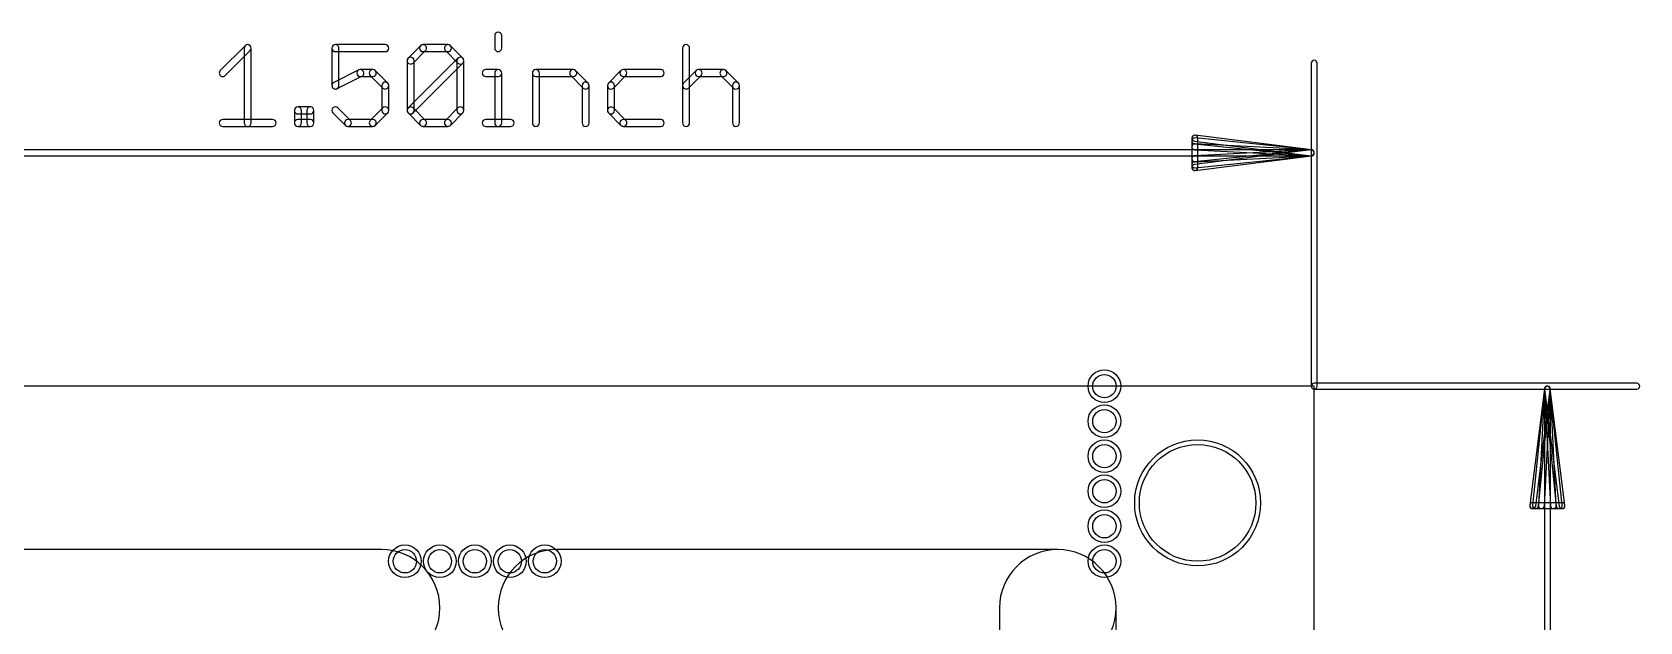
# Model space of a CAD drawing. Extents: x -0.33 to 1.78, y -0.01 to 4.1.
# Drawn here: x 0.4 to 1.779, y 3.598 to 4.103 of the extents above; entities that cross this region are included whole.
import ezdxf

# ---------------------------------------------------------------- set-up
doc = ezdxf.new("R2010")
doc.units = 0
for name, color, linetype in [('19', 53, 'CONTINUOUS'), ('20', 7, 'CONTINUOUS'), ('29', 253, 'CONTINUOUS'), ('30', 253, 'CONTINUOUS'), ('46', 140, 'CONTINUOUS')]:
    doc.layers.add(name, color=color, linetype=linetype)

msp = doc.modelspace()

# ---------------------------------------------------------------- linework, layer by layer
at = {"layer": '19'}
for points in [[(0.797033, 4.100349), (0.797033, 4.089673, 1), (0.803033, 4.089673), (0.803033, 4.100349, 1)], [(0.565886, 4.0662), (0.587237, 4.087551, 1), (0.582995, 4.091794), (0.561643, 4.070443, 1)], [(0.582116, 4.089673), (0.582116, 4.025618, 1), (0.588116, 4.025618), (0.588116, 4.089673, 1)], [(0.70315, 4.092673), (0.660447, 4.092673, 1), (0.660447, 4.086673), (0.70315, 4.086673, 1)], [(0.657447, 4.089673), (0.657447, 4.057645, 1), (0.663447, 4.057645), (0.663447, 4.089673, 1)], [(0.727023, 4.076876), (0.737699, 4.087551, 1), (0.733456, 4.091794), (0.722781, 4.081118, 1)], [(0.735578, 4.086673), (0.756929, 4.086673, 1), (0.756929, 4.092673), (0.735578, 4.092673, 1)], [(0.754808, 4.087551), (0.765484, 4.076876, 1), (0.769726, 4.081118), (0.759051, 4.091794, 1)], [(0.958237, 4.089673), (0.958237, 4.025618, 1), (0.964237, 4.025618), (0.964237, 4.089673, 1)], [(0.661789, 4.054962), (0.68314, 4.065638, 1), (0.680457, 4.071005), (0.659105, 4.060329, 1)], [(0.681798, 4.065321), (0.692474, 4.065321, 1), (0.692474, 4.071321), (0.681798, 4.071321, 1)], [(0.690353, 4.0662), (0.701029, 4.055524, 1), (0.705271, 4.059767), (0.694596, 4.070443, 1)], [(0.727902, 4.036294), (0.727902, 4.078997, 1), (0.721902, 4.078997), (0.721902, 4.036294, 1)], [(0.727023, 4.034172), (0.769726, 4.076876, 1), (0.765484, 4.081118), (0.722781, 4.038415, 1)], [(0.764605, 4.078997), (0.764605, 4.036294, 1), (0.770605, 4.036294), (0.770605, 4.078997, 1)], [(0.789357, 4.065321), (0.800033, 4.065321, 1), (0.800033, 4.071321), (0.789357, 4.071321, 1)], [(0.797033, 4.068321), (0.797033, 4.025618, 1), (0.803033, 4.025618), (0.803033, 4.068321, 1)], [(0.835327, 4.025618), (0.835327, 4.068321, 1), (0.829327, 4.068321), (0.829327, 4.025618, 1)], [(0.832327, 4.065321), (0.864354, 4.065321, 1), (0.864354, 4.071321), (0.832327, 4.071321, 1)], [(0.862233, 4.0662), (0.872909, 4.055524, 1), (0.877151, 4.059767), (0.866476, 4.070443, 1)], [(0.905336, 4.070443), (0.894661, 4.059767, 1), (0.898903, 4.055524), (0.909579, 4.0662, 1)], [(0.939485, 4.071321), (0.907458, 4.071321, 1), (0.907458, 4.065321), (0.939485, 4.065321, 1)], [(0.963358, 4.055524), (0.974034, 4.0662, 1), (0.969791, 4.070443), (0.959116, 4.059767, 1)], [(0.971913, 4.065321), (0.993264, 4.065321, 1), (0.993264, 4.071321), (0.971913, 4.071321, 1)], [(0.991143, 4.0662), (1.001819, 4.055524, 1), (1.006061, 4.059767), (0.995385, 4.070443, 1)], [(1.502559, 3.8), (1.502559, 4.076772, 1), (1.497441, 4.076772), (1.497441, 3.8, 1)], [(0.70015, 4.057645), (0.70015, 4.036294, 1), (0.70615, 4.036294), (0.70615, 4.057645, 1)], [(0.87203, 4.057645), (0.87203, 4.025618, 1), (0.87803, 4.025618), (0.87803, 4.057645, 1)], [(0.893782, 4.057645), (0.893782, 4.036294, 1), (0.899782, 4.036294), (0.899782, 4.057645, 1)], [(1.00094, 4.057645), (1.00094, 4.025618, 1), (1.00694, 4.025618), (1.00694, 4.057645, 1)], [(0.563765, 4.022618), (0.606468, 4.022618, 1), (0.606468, 4.028618), (0.563765, 4.028618, 1)], [(0.631219, 4.025618), (0.631219, 4.036294, 1), (0.625219, 4.036294), (0.625219, 4.025618, 1)], [(0.628219, 4.033294), (0.638895, 4.033294, 1), (0.638895, 4.039294), (0.628219, 4.039294, 1)], [(0.638895, 4.028618), (0.628219, 4.028618, 1), (0.628219, 4.022618), (0.638895, 4.022618, 1)], [(0.635895, 4.036294), (0.635895, 4.025618, 1), (0.641895, 4.025618), (0.641895, 4.036294, 1)], [(0.673244, 4.027739), (0.662568, 4.038415, 1), (0.658326, 4.034172), (0.669001, 4.023497, 1)], [(0.692474, 4.028618), (0.671123, 4.028618, 1), (0.671123, 4.022618), (0.692474, 4.022618, 1)], [(0.701029, 4.038415), (0.690353, 4.027739, 1), (0.694596, 4.023497), (0.705271, 4.034172, 1)], [(0.737699, 4.027739), (0.727023, 4.038415, 1), (0.722781, 4.034172), (0.733456, 4.023497, 1)], [(0.756929, 4.028618), (0.735578, 4.028618, 1), (0.735578, 4.022618), (0.756929, 4.022618, 1)], [(0.765484, 4.038415), (0.754808, 4.027739, 1), (0.759051, 4.023497), (0.769726, 4.034172, 1)], [(0.789357, 4.022618), (0.810708, 4.022618, 1), (0.810708, 4.028618), (0.789357, 4.028618, 1)], [(0.894661, 4.034172), (0.905336, 4.023497, 1), (0.909579, 4.027739), (0.898903, 4.038415, 1)], [(0.907458, 4.022618), (0.939485, 4.022618, 1), (0.939485, 4.028618), (0.907458, 4.028618, 1)], [(1.497761, 4.002539), (1.397958, 4.015108, 1), (1.397318, 4.01003), (1.497121, 3.997461, 1)], [(1.395079, 4.012569), (1.395079, 3.987431, 1), (1.400197, 3.987431), (1.400197, 4.012569, 1)], [(0.002559, 3.997441), (1.497441, 3.997441, 1), (1.497441, 4.002559), (0.002559, 4.002559, 1)], [(1.497702, 4.002546), (1.397899, 4.012782, 1), (1.397377, 4.007691), (1.49718, 3.997454, 1)], [(1.497572, 4.002556), (1.397769, 4.007674, 1), (1.397507, 4.002562), (1.49731, 3.997444, 1)], [(1.397958, 3.984892), (1.497761, 3.997461, 1), (1.497121, 4.002539), (1.397318, 3.98997, 1)], [(1.397769, 3.992326), (1.497572, 3.997444, 1), (1.49731, 4.002556), (1.397507, 3.997438, 1)], [(1.397899, 3.987218), (1.497702, 3.997454, 1), (1.49718, 4.002546), (1.397377, 3.992309, 1)], [(1.5, 3.797441), (1.776772, 3.797441, 1), (1.776772, 3.802559), (1.5, 3.802559, 1)], [(1.697461, 3.797761), (1.684892, 3.697958, 1), (1.68997, 3.697318), (1.702539, 3.797121, 1)], [(1.697454, 3.797702), (1.687218, 3.697899, 1), (1.692309, 3.697377), (1.702546, 3.79718, 1)], [(1.697444, 3.797572), (1.692326, 3.697769, 1), (1.697438, 3.697507), (1.702556, 3.79731, 1)], [(1.697441, 3.797441), (1.697441, 0.002559, 1), (1.702559, 0.002559), (1.702559, 3.797441, 1)], [(1.715108, 3.697958), (1.702539, 3.797761, 1), (1.697461, 3.797121), (1.71003, 3.697318, 1)], [(1.707674, 3.697769), (1.702556, 3.797572, 1), (1.697444, 3.79731), (1.702562, 3.697507, 1)], [(1.712782, 3.697899), (1.702546, 3.797702, 1), (1.697454, 3.79718), (1.707691, 3.697377, 1)], [(1.687431, 3.695079), (1.712569, 3.695079, 1), (1.712569, 3.700197), (1.687431, 3.700197, 1)]]:
    msp.add_lwpolyline(points, format="xyb", close=True, dxfattribs=at)
at = {"layer": '20'}
for p, q in [((1.5, 3.8), (0, 3.8)), ((1.5, 2.7), (1.5, 3.8))]:
    msp.add_line(p, q, dxfattribs=at)
for centre, radius in [((1.32, 3.8), 0.01), ((1.32, 3.77), 0.01), ((1.32, 3.74), 0.01), ((1.4, 3.7), 0.05), ((1.32, 3.71), 0.01), ((1.32, 3.68), 0.01), ((0.72, 3.65), 0.01), ((0.75, 3.65), 0.01), ((0.78, 3.65), 0.01), ((0.81, 3.65), 0.01), ((0.84, 3.65), 0.01), ((1.32, 3.65), 0.01)]:
    msp.add_circle(centre, radius, dxfattribs=at)
at = {"layer": '29'}
for centre, radius in [((1.32, 3.8), 0.014), ((1.32, 3.77), 0.014), ((1.32, 3.74), 0.014), ((1.4, 3.7), 0.054), ((1.32, 3.71), 0.014), ((1.32, 3.68), 0.014), ((0.72, 3.65), 0.014), ((0.75, 3.65), 0.014), ((0.78, 3.65), 0.014), ((0.81, 3.65), 0.014), ((0.84, 3.65), 0.014), ((1.32, 3.65), 0.014)]:
    msp.add_circle(centre, radius, dxfattribs=at)
at = {"layer": '30'}
for centre, radius in [((1.32, 3.8), 0.014), ((1.32, 3.77), 0.014), ((1.32, 3.74), 0.014), ((1.4, 3.7), 0.054), ((1.32, 3.71), 0.014), ((1.32, 3.68), 0.014), ((0.72, 3.65), 0.014), ((0.75, 3.65), 0.014), ((0.78, 3.65), 0.014), ((0.81, 3.65), 0.014), ((0.84, 3.65), 0.014), ((1.32, 3.65), 0.014)]:
    msp.add_circle(centre, radius, dxfattribs=at)
at = {"layer": '46'}
for points in [[(0.2, 3.56), (0.7, 3.56, 1), (0.7, 3.66), (0.2, 3.66, 1)], [(1.28, 3.66), (0.85, 3.66, 1), (0.85, 3.56), (1.28, 3.56, 1)], [(1.23, 3.61), (1.23, 3.395, 1), (1.33, 3.395), (1.33, 3.61, 1)]]:
    msp.add_lwpolyline(points, format="xyb", close=True, dxfattribs=at)

doc.saveas('drawing.dxf')
